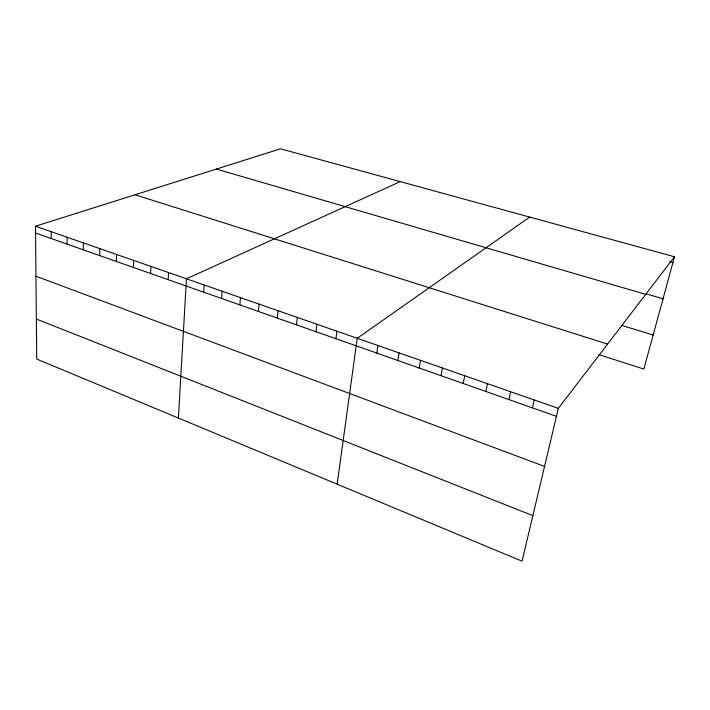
<?xml version="1.0" encoding="UTF-8"?>
<svg xmlns="http://www.w3.org/2000/svg" width="710" height="710" viewBox="0 0 710 710"><rect width="100%" height="100%" fill="white"/><g stroke="black" fill="none" stroke-linecap="round" stroke-linejoin="round"><path stroke-width="1.06" d="M67.104 244.116L67.139 237.238M83.265 249.805L83.345 242.891M99.684 255.582L99.817 248.624M116.387 261.457L116.573 254.464M133.365 267.43L133.604 260.392M150.626 273.51L150.919 266.427M168.181 279.687L168.536 272.569M178.405 418.075L186.464 278.808L400.245 181.618M203.681 292.174L204.152 284.976M221.609 298.484L222.15 291.242M239.847 304.901L240.45 297.623M258.404 311.433L259.07 304.111M277.282 318.071L278.018 310.705M296.487 324.834L297.295 317.423M316.039 331.712L316.917 324.266M335.936 338.714L336.895 331.224M337.152 484.184L357.236 338.306L529.687 217.091M376.824 353.101L377.942 345.522M397.831 360.494L399.038 352.87M419.228 368.02L420.515 360.352M441.025 375.688L442.41 367.975M463.24 383.506L464.713 375.75M485.871 391.467L487.442 383.666M508.937 399.588L510.614 391.742M532.456 407.859L534.231 399.97M674.5 256.772L558.326 408.365L522.054 561.193L36.725 359.065L35.5 226.215L280.512 148.807L674.5 256.772L643.872 369.067L598.796 354.583M669.778 261.599L672.947 262.469M646.49 293.967L663.034 298.795M216.39 169.069L645.701 294.348M621.924 325.437L653.156 335.022M135.051 194.771L607.574 344.093M35.5 226.215L558.326 408.365M35.562 233.022L556.436 416.3M35.962 276.208L544.543 466.426M36.352 319.03L532.864 515.629M51.191 231.682L51.209 238.524"/></g></svg>
